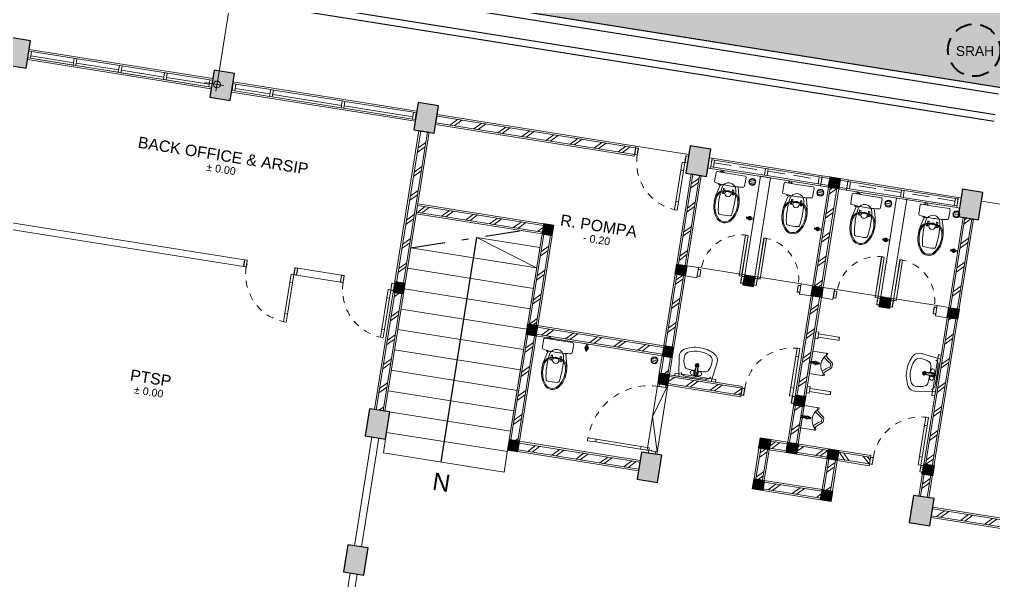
# Model space of a CAD drawing. Header units: millimetres. Extents: x -11 to 1625, y -267 to 195.
# Drawn here: x 839.99 to 854.13, y 140.83 to 148.98 of the extents above; entities that cross this region are included whole.
import ezdxf
from ezdxf.enums import TextEntityAlignment as Align

# ---------------------------------------------------------------- set-up
doc = ezdxf.new("R2010")
doc.units = ezdxf.units.MM
for name, pattern in [('DASHDOT', [1, 0.5, -0.25, 0, -0.25]), ('DASHED2', [0.375, 0.25, -0.125]), ('HIDDEN', [0.375, 0.25, -0.125])]:
    doc.linetypes.add(name, pattern=pattern)
for name, color, linetype, lineweight in [('1', 1, 'Continuous', 40), ('ars', 11, 'Continuous', 5), ('dinding', 5, 'Continuous', 15), ('KOLOM', 1, 'Continuous', 30), ('kus', 63, 'Continuous', 15), ('KUSEN', 30, 'Continuous', 15), ('lan', 7, 'Continuous', 15), ('not', 7, 'Continuous', 20), ('PARTISI', 190, 'Continuous', 9), ('POHON', 84, 'Continuous', 0), ('SANITAIR', 4, 'Continuous', 5), ('sol kol', 8, 'Continuous', 0), ('u', 6, 'Continuous', 20)]:
    doc.layers.add(name, color=color, linetype=linetype, lineweight=lineweight)
doc.styles.get("Standard").update_dxf_attribs({"font": 'ARIALUNI.TTF'})
doc.dimstyles.new('SK100', dxfattribs={"dimtxt": 0.25, "dimasz": 0.1, "dimexe": 0.1, "dimexo": 0, "dimgap": 0.15, "dimtad": 1, "dimdec": 0, "dimlfac": 100, "dimzin": 12, "dimdsep": 46, "dimtxsty": 'Standard', "dimblk": 'BULAT', "dimcen": 0.1, "dimclrd": 256, "dimclre": 256, "dimclrt": 256, "dimadec": 0, "dimazin": 3, "dimtfac": 1, "dimtdec": 0, "dimtofl": 0, "dimtmove": 0, "dimatfit": 3, "dimldrblk": 'BULAT', "dimfxl": 0, "dimtolj": 1, "dimtzin": 0, "dimlwd": -1, "dimlwe": -1, "dimarcsym": 0})
pattern_1 = [(45, (-0.5, 0), (-0.1767767, 0.1767767), []), (45, (-0.4375, 0), (-0.1767767, 0.1767767), [])]

# ---------------------------------------------------------------- blocks, each defined once
blk = doc.blocks.new('K1')
at = {"layer": 'KOLOM'}
blk.add_lwpolyline([(0.2, 0.15), (-0.2, 0.15), (-0.2, -0.15), (0.2, -0.15), (0.2, 0.15)], dxfattribs=at)
blk = doc.blocks.new('P 70')
at = {"linetype": 'HIDDEN', "ltscale": 0.3}
blk.add_lwpolyline([(-0.74, 0.1, -0.414214), (-0.04, 0.8, -1.303225)], format="xyb", dxfattribs=at)
for points in [[(-0.04, 0.8), (-0.08, 0.8), (-0.08, 0.68), (-0.04, 0.68)], [(-0.04, 0.68), (-0.08, 0.68), (-0.08, 0.22), (-0.04, 0.22)], [(-0.04, 0.1), (-0.08, 0.1), (-0.08, 0.22), (-0.04, 0.22)], [(-0.735, 0.06), (-0.74, 0.06), (-0.74, 0.061), (-0.74, 0.1), (-0.78, 0.1), (-0.78, 0), (-0.74, 0), (-0.74, 0.056), (-0.735, 0.058)], [(-0.742, 0.002), (-0.778, 0.002), (-0.778, 0.098), (-0.742, 0.098)], [(-0.045, 0.06), (-0.04, 0.06), (-0.04, 0.061), (-0.04, 0.1), (0, 0.1), (0, 0), (-0.04, 0), (-0.04, 0.056), (-0.045, 0.058)], [(-0.038, 0.002), (-0.002, 0.002), (-0.002, 0.098), (-0.038, 0.098)]]:
    blk.add_lwpolyline(points, close=True)
blk = doc.blocks.new('KP')
at = {"layer": 'KOLOM'}
blk.add_lwpolyline([(0.075, -0.075), (-0.075, -0.075), (-0.075, 0.075), (0.075, 0.075), (0.075, -0.075)], dxfattribs=at)
blk = doc.blocks.new('washtafel L237 a')
for p, q in [((-0.279, -0.289), (-0.238, 0)), ((-0.238, 0), (0, 0)), ((0.238, 0), (0, 0)), ((0.279, -0.289), (0.238, 0)), ((-0.148, -0.019), (0, -0.019)), ((0.148, -0.019), (0, -0.019)), ((0, -0.193), (-0.007, -0.193)), ((0, -0.202), (-0.007, -0.202)), ((0, -0.179), (-0.006, -0.179)), ((0, -0.179), (0.006, -0.179)), ((0, -0.193), (0.007, -0.193)), ((0, -0.202), (0.007, -0.202))]:
    blk.add_line(p, q)
for centre, radius in [((-0.011, -0.085), 0.00488), ((0, -0.043), 0.00695), ((0, -0.043), 0.00529), ((0.011, -0.085), 0.00488)]:
    blk.add_circle(centre, radius)
for centre, radius, start, end in [((-0.148, -0.093), 0.0742, 90.0661, 157.5039), ((-0.117, -0.191), 0.0678, 92.544, 154.459), ((0.012, -2.103), 1.984, 91.1939, 93.8059), ((-0.055, -0.085), 0.0285, 98.132, 275.8135), ((-0.002, -0.336), 0.286, 89.6669, 101.6651), ((-0.049, -0.147), 0.0337, 40.1188, 95.4553), ((0, -0.084), 0.0312, 89.6915, 225.3566), ((-0.528, -0.216), 0.513, 2.5647, 13.8912), ((0, -0.084), 0.0231, 89.5833, 212.8124), ((-0.04, -0.126), 0.0267, 4.6349, 46.9394), ((-0.045, -0.113), 0.03, 5.694, 32.8124), ((-0.623, -0.171), 0.611, 359.8012, 5.694), ((0.002, -0.336), 0.286, 78.3349, 90.3331), ((0, -0.084), 0.0312, 314.6434, 90.3085), ((0, -0.084), 0.0231, 327.1876, 90.4167), ((0.623, -0.171), 0.611, 174.306, 180.1988), ((0.04, -0.126), 0.0267, 133.0606, 175.3651), ((0.045, -0.113), 0.03, 147.1876, 174.306), ((0.528, -0.216), 0.513, 166.1088, 177.4353), ((0.049, -0.147), 0.0337, 84.5447, 139.8812), ((-0.012, -2.103), 1.984, 86.1941, 88.8061), ((0.055, -0.085), 0.0285, 264.1865, 81.868), ((0.117, -0.191), 0.0678, 25.541, 87.456), ((0.148, -0.093), 0.0742, 22.4961, 89.9339), ((0.068, -0.281), 0.273, 154.0541, 184.6243), ((0.001, -0.2), 0.0272, 129.5111, 54.4666), ((0.001, -0.2), 0.0234, 136.8784, 48.8129), ((-0.007, -0.184), 0.009, 183.4751, 270), ((-0.007, -0.193), 0.009, 182.5647, 270), ((-0.006, -0.173), 0.006, 179.8012, 270), ((0.001, -0.2), 0.0119, 184.4951, 2.4242), ((0.006, -0.173), 0.006, 270, 0.1988), ((0.007, -0.184), 0.009, 270, 356.5249), ((0.007, -0.193), 0.009, 270, 357.4353), ((-0.068, -0.281), 0.273, 355.3757, 25.9459), ((-0.17, -0.305), 0.11, 171.786, 240.1395), ((-0.003, -0.017), 0.443, 239.9631, 270.4171), ((-0.119, -0.294), 0.0858, 186.0548, 250.1625), ((-0.001, 0.003), 0.406, 248.7209, 270.1375), ((0.001, 0.003), 0.406, 269.8625, 291.2791), ((0.003, -0.017), 0.443, 269.5829, 300.0369), ((0.119, -0.294), 0.0858, 289.8375, 353.9452), ((0.17, -0.305), 0.11, 299.8605, 8.214)]:
    blk.add_arc(centre, radius, start, end)
blk = doc.blocks.new('URINOIR ATAS')
for p, q in [((-0.027, 0.31), (0, 0.31)), ((-0.02, 0.286), (0, 0.286)), ((0.027, 0.31), (0, 0.31)), ((0.02, 0.286), (0, 0.286)), ((-0.165, 0), (-0.165, 0.215)), ((-0.16, 0.22), (-0.147, 0.22)), ((-0.133, 0.201), (-0.16, 0.201)), ((-0.133, 0.201), (-0.143, 0.218)), ((0.133, 0.201), (0.143, 0.218)), ((0.133, 0.201), (0.16, 0.201)), ((0.16, 0.22), (0.147, 0.22)), ((0.165, 0), (0.165, 0.215)), ((-0.165, 0), (0, 0)), ((-0.009, 0.01), (-0.026, 0)), ((-0.013, -0.017), (-0.013, 0)), ((-0.012, 0.117), (0.011, 0.117)), ((-0.011, 0.107), (0.011, 0.107)), ((-0.011, 0.097), (0.011, 0.097)), ((-0.009, 0.112), (-0.009, 0.107)), ((-0.009, 0.01), (0.011, 0.01)), ((-0.007, 0.113), (0.008, 0.113)), ((-0.003, 0.117), (-0.003, 0.113)), ((0.165, 0), (0, 0)), ((0.003, 0.117), (0.003, 0.113)), ((0.009, 0.112), (0.009, 0.107)), ((0.011, 0.01), (0.026, 0)), ((0.013, 0), (0.013, -0.017)), ((0.013, -0.017), (-0.013, -0.017))]:
    blk.add_line(p, q)
for points in [[(-0.011, 0.107, 0.164804), (-0.012, 0.107, 0.105758), (-0.013, 0.106, 0.068984), (-0.014, 0.104, 0.055178), (-0.014, 0.102, 0.055178), (-0.014, 0.1, 0.068984), (-0.013, 0.099, 0.105758), (-0.012, 0.098, 0.164804), (-0.011, 0.097, 0.164804), (-0.01, 0.098, 0.105758), (-0.009, 0.099, 0.068984), (-0.009, 0.1, 0.055178), (-0.009, 0.102, 0.055178), (-0.009, 0.104, 0.068984), (-0.009, 0.106, 0.105758), (-0.01, 0.107, 0.164804)], [(0, 0.097, 0.070821), (0.003, 0.098, 0.082428), (0.005, 0.099, 0.106823), (0.007, 0.101, 0.13413), (0.007, 0.102, 0.13413), (0.007, 0.104, 0.106823), (0.005, 0.106, 0.082428), (0.003, 0.107, 0.070821), (0, 0.107, 0.070821), (-0.003, 0.107, 0.082428), (-0.005, 0.106, 0.106823), (-0.007, 0.104, 0.13413), (-0.007, 0.102, 0.13413), (-0.007, 0.101, 0.106823), (-0.005, 0.099, 0.082428), (-0.003, 0.098, 0.070821)], [(0.011, 0.107, 0.164804), (0.01, 0.107, 0.105758), (0.009, 0.106, 0.068984), (0.009, 0.104, 0.055178), (0.008, 0.102, 0.055178), (0.009, 0.1, 0.068984), (0.009, 0.099, 0.105758), (0.01, 0.098, 0.164804), (0.011, 0.097, 0.164804), (0.012, 0.098, 0.105758), (0.013, 0.099, 0.068984), (0.013, 0.1, 0.055178), (0.014, 0.102, 0.055178), (0.014, 0.104, 0.068984), (0.013, 0.106, 0.105758), (0.012, 0.107, 0.164804)]]:
    blk.add_lwpolyline(points, format="xyb", close=True)
blk.add_lwpolyline([(0.007, 0.061), (0.013, 0.072), (0.007, 0.082), (-0.006, 0.082), (-0.012, 0.072), (-0.006, 0.061)], close=True)
for centre, radius in [((0, 0.072), 0.025), ((0, 0.032), 0.0106), ((0, 0.032), 0.00723)]:
    blk.add_circle(centre, radius)
for centre, radius, start, end in [((-0.614, 0.718), 0.709, 314.7654, 324.2179), ((-0.477, 0.536), 0.518, 315.9836, 330.7336), ((-0.027, 0.295), 0.0148, 90, 144.2179), ((-0.02, 0.28), 0.00593, 90, 150.7336), ((0.02, 0.28), 0.00593, 29.2664, 90), ((0.477, 0.536), 0.518, 209.2664, 224.0164), ((0.027, 0.295), 0.0148, 35.7821, 90), ((0.614, 0.718), 0.709, 215.7821, 225.2346), ((-0.16, 0.215), 0.005, 90, 180), ((-0.16, 0.196), 0.005, 90, 180), ((-0.147, 0.215), 0.005, 30.5859, 90), ((-0.151, 0.256), 0.055, 287.3602, 311.4179), ((0.001, 0.332), 0.187, 224.1477, 269.6422), ((-0.001, 0.332), 0.187, 270.3578, 315.8523), ((0.151, 0.256), 0.055, 228.5821, 252.6398), ((0.147, 0.215), 0.005, 90, 149.4141), ((0.16, 0.215), 0.005, 0, 90), ((0.16, 0.196), 0.005, 0, 90), ((0.12, 0.057), 0.137, 181.3482, 199.9236), ((0, 0.106), 0.0162, 43.0169, 136.9831), ((-0.007, 0.112), 0.00119, 90, 180), ((0.008, 0.112), 0.00119, 0, 90), ((-0.19, 0.062), 0.208, 345.4703, 357.6692)]:
    blk.add_arc(centre, radius, start, end)
blk = doc.blocks.new('P 60')
at = {"linetype": 'HIDDEN', "ltscale": 0.3}
blk.add_lwpolyline([(-0.64, 0.1, -0.414214), (-0.04, 0.7, -1.303225)], format="xyb", dxfattribs=at)
for points in [[(-0.04, 0.7), (-0.04, 0.1), (-0.08, 0.1), (-0.08, 0.7)], [(-0.042, 0.698), (-0.042, 0.102), (-0.078, 0.102), (-0.078, 0.698)], [(-0.635, 0.06), (-0.64, 0.06), (-0.64, 0.061), (-0.64, 0.1), (-0.68, 0.1), (-0.68, 0), (-0.64, 0), (-0.64, 0.056), (-0.635, 0.058)], [(-0.642, 0.002), (-0.678, 0.002), (-0.678, 0.098), (-0.642, 0.098)], [(-0.045, 0.06), (-0.04, 0.06), (-0.04, 0.061), (-0.04, 0.1), (0, 0.1), (0, 0), (-0.04, 0), (-0.04, 0.056), (-0.045, 0.058)], [(-0.038, 0.002), (-0.002, 0.002), (-0.002, 0.098), (-0.038, 0.098)]]:
    blk.add_lwpolyline(points, close=True)
blk = doc.blocks.new('KRAN ATAS')
for p, q in [((-0.019, 0.001), (-0.019, 0)), ((-0.019, 0), (0, 0)), ((-0.018, 0.002), (0, 0.002)), ((-0.009, 0.006), (-0.009, 0.04)), ((0.018, 0.002), (0, 0.002)), ((0.019, 0), (0, 0)), ((0.009, 0.006), (0.009, 0.04)), ((0.019, 0.001), (0.019, 0))]:
    blk.add_line(p, q)
for centre, radius, start, end in [((-0.021, 0.06), 0.0057, 92.509, 270.0343), ((-0.02, 0.06), 0.0057, 105.45, 257.2407), ((0, 0.06), 0.0223, 89.786, 270.2141), ((-0.015, 0.075), 0.0057, 47.464, 224.6597), ((-0.015, 0.074), 0.0057, 60.3207, 212.5415), ((-0.014, 0.046), 0.0057, 154.4974, 295.7282), ((-0.015, 0.045), 0.0057, 142.579, 307.6346), ((-0.018, 0.001), 0.0005, 90, 180), ((0, 0.06), 0.0162, 89.7094, 270.2949), ((-0.013, 0.006), 0.004, 270, 0), ((-0.041, 0.09), 0.0331, 343.1048, 7.2203), ((0, 0.06), 0.0102, 89.532, 270.4679), ((0, 0.096), 0.00865, 90, 191.4881), ((0, 0.08), 0.0057, 89.095, 165.324), ((0, 0.079), 0.0057, 89.095, 152.5938), ((0, 0.041), 0.0057, 205.9652, 266.0615), ((0, 0.04), 0.0057, 191.86, 266.0615), ((0, 0.096), 0.00865, 348.5119, 90), ((0, 0.08), 0.0057, 14.676, 90.905), ((0, 0.079), 0.0057, 27.4062, 90.905), ((0, 0.06), 0.0223, 269.7859, 90.214), ((0, 0.06), 0.0162, 269.7051, 90.2906), ((0, 0.06), 0.0102, 269.5321, 90.468), ((0, 0.04), 0.0057, 273.9385, 348.14), ((0, 0.041), 0.0057, 273.9385, 334.0348), ((0.041, 0.09), 0.0331, 172.7797, 196.8952), ((0.013, 0.006), 0.004, 180, 270), ((0.015, 0.045), 0.0057, 232.3654, 37.421), ((0.015, 0.075), 0.0057, 315.3403, 132.536), ((0.015, 0.074), 0.0057, 327.4585, 119.6793), ((0.014, 0.046), 0.0057, 244.2718, 25.5026), ((0.018, 0.001), 0.0005, 0, 90), ((0.021, 0.06), 0.0057, 269.9657, 87.491), ((0.02, 0.06), 0.0057, 282.7593, 74.55)]:
    blk.add_arc(centre, radius, start, end)
blk = doc.blocks.new('CLOSET ATAS')
for p, q in [((0, 0.207), (0, 0)), ((0.014, 0.22), (0.148, 0.22)), ((0.171, 0.13), (0.294, 0.161)), ((0, -0.206), (0, 0)), ((0.228, 0.073), (0.228, 0.058)), ((0.231, 0.075), (0.273, 0.075)), ((0.231, 0.055), (0.256, 0.055)), ((0.256, 0.055), (0.259, 0.063)), ((0.256, 0.055), (0.256, 0)), ((0.256, -0.055), (0.256, 0)), ((0.259, 0.063), (0.273, 0.063)), ((0.266, 0.075), (0.266, 0.088)), ((0.266, 0.063), (0.266, 0)), ((0.266, -0.063), (0.266, 0)), ((0.273, 0.075), (0.273, 0.063)), ((0.282, 0.125), (0.282, 0.107)), ((0.285, 0.085), (0.285, 0.065)), ((0.296, 0.088), (0.288, 0.088)), ((0.296, 0.062), (0.288, 0.062)), ((0.299, 0.085), (0.299, 0.065)), ((-0.013, -0.124), (-0.031, -0.124)), ((-0.031, -0.124), (-0.031, -0.146)), ((-0.013, -0.107), (-0.013, -0.164)), ((0.171, -0.138), (0.185, -0.138)), ((0.173, -0.116), (0.185, -0.116)), ((0.173, -0.151), (0.173, -0.138)), ((0.184, -0.138), (0.184, -0.151)), ((0.188, -0.119), (0.188, -0.136)), ((0.188, -0.134), (0.294, -0.161)), ((0.228, -0.073), (0.228, -0.058)), ((0.231, -0.055), (0.256, -0.055)), ((0.231, -0.075), (0.273, -0.075)), ((0.256, -0.055), (0.259, -0.063)), ((0.259, -0.063), (0.273, -0.063)), ((0.266, -0.075), (0.266, -0.088)), ((0.273, -0.075), (0.273, -0.063)), ((0.282, -0.125), (0.282, -0.107)), ((0.285, -0.065), (0.285, -0.085)), ((0.296, -0.062), (0.288, -0.062)), ((0.296, -0.088), (0.288, -0.088)), ((0.299, -0.065), (0.299, -0.085)), ((-0.031, -0.146), (-0.013, -0.146)), ((0.014, -0.22), (0.148, -0.22)), ((0.175, -0.154), (0.182, -0.154))]:
    blk.add_line(p, q)
blk.add_circle((0.292, 0), 0.046)
for centre, radius, start, end in [((0.014, 0.207), 0.0135, 90, 180), ((0.148, 0.205), 0.015, 8.087, 90), ((-1.27, 0.004), 1.447, 359.8599, 8.087), ((0.429, -0.051), 0.215, 89.4826, 138.7405), ((0.429, -0.051), 0.231, 89.4826, 128.7411), ((0.431, -0.32), 0.5, 75.2789, 105.8515), ((0.431, -0.32), 0.484, 75.2789, 90), ((0.465, -0.141), 0.302, 48.5371, 73.1314), ((0.465, -0.141), 0.318, 48.5371, 73.1314), ((0.235, 0), 0.103, 95.4936, 264.5064), ((-1.27, -0.004), 1.447, 351.913, 0.1401), ((0.385, -0.951), 1.066, 79.0461, 98.6197), ((0.231, 0.073), 0.00271, 90, 180), ((0.231, 0.058), 0.00271, 180, 270), ((0.271, 0.088), 0.005, 138.7405, 180), ((0.287, 0.125), 0.005, 128.7411, 180), ((0.288, 0.085), 0.00307, 90, 180), ((0.288, 0.065), 0.00307, 180, 270), ((0.296, 0.085), 0.00307, 0, 90), ((0.296, 0.065), 0.00307, 270, 0), ((0.585, 0.076), 0.02, 7.8459, 81.6038), ((0.035, 0), 0.575, 352.1541, 7.8459), ((0.59, 0), 0.114, 0, 48.6581), ((0.59, 0), 0.114, 311.3419, 0), ((0.59, 0), 0.13, 0, 48.6581), ((0.59, 0), 0.13, 311.3419, 0), ((-0.016, -0.123), 0.0171, 24.4122, 79.3868), ((0.185, -0.119), 0.00271, 0, 90), ((0.185, -0.136), 0.00271, 270, 0), ((0.385, 0.948), 1.063, 261.358, 280.9763), ((0.231, -0.058), 0.00271, 90, 180), ((0.231, -0.073), 0.00271, 180, 270), ((0.271, -0.088), 0.005, 180, 221.2595), ((0.429, 0.051), 0.215, 221.2595, 270.5174), ((0.287, -0.125), 0.005, 180, 231.2589), ((0.429, 0.051), 0.231, 231.2589, 270.5174), ((0.288, -0.065), 0.00307, 90, 180), ((0.288, -0.085), 0.00307, 180, 270), ((0.296, -0.065), 0.00307, 0, 90), ((0.296, -0.085), 0.00307, 270, 0), ((0.465, 0.141), 0.302, 286.8686, 311.4629), ((0.465, 0.141), 0.318, 286.8686, 311.4629), ((0.585, -0.076), 0.02, 278.3962, 352.1541), ((-0.016, -0.147), 0.0171, 280.6132, 335.5878), ((0.014, -0.206), 0.0135, 180, 270), ((0.148, -0.205), 0.015, 270, 351.913), ((0.175, -0.151), 0.00271, 180, 270), ((0.182, -0.151), 0.00271, 270, 0), ((0.431, 0.32), 0.5, 254.1485, 284.7211), ((0.431, 0.32), 0.484, 270, 284.7211)]:
    blk.add_arc(centre, radius, start, end)
blk = doc.blocks.new('*X6')
at = {"color": 0}
for p, q in [((18.491, 19.193), (18.579, 19.193)), ((18.499, 19.218), (18.572, 19.218)), ((18.499, 19.168), (18.572, 19.168))]:
    blk.add_line(p, q, dxfattribs=at)
blk = doc.blocks.new('SFLOOR')
for radius in [0.05, 0.0442]:
    blk.add_circle((0, 0), radius)
blk.add_blockref('*X6', (-18.535, -19.193))
blk = doc.blocks.new('NOTASI RUANG')
at = {"layer": 'not'}
for height, p in [(0.26, (-0.011, 0.3)), (0.175, (-0.009, -0.017))]:
    blk.add_attdef('RUANG', text='', height=height, dxfattribs=at).set_placement(p, align=Align.MIDDLE_CENTER)
blk = doc.blocks.new('DENAH LANTAI DASAR')
at = {"layer": 'ars'}
h = blk.add_hatch(dxfattribs=at)
h.set_pattern_fill('TEMBOK', color=256, scale=0.25)
h.set_pattern_definition(pattern_1)
h.paths.add_polyline_path([(-1.85, 14.3), (1.07, 14.3), (1.07, 14.2), (-1.85, 14.2)])
h = blk.add_hatch(dxfattribs=at)
h.set_pattern_fill('TEMBOK', color=256, scale=0.25)
h.set_pattern_definition([(45, (3.22, 4.5), (-0.176777, 0.176777), []), (45, (3.2825, 4.5), (-0.176777, 0.176777), [])])
h.paths.add_polyline_path([(3.925, 14.3), (3.81, 14.3), (3.81, 14.2), (3.925, 14.2)])
h = blk.add_hatch(dxfattribs=at)
h.set_pattern_fill('TEMBOK', color=256, scale=0.25)
h.set_pattern_definition([(45, (3.525, 4.5), (-0.176777, 0.176777), []), (45, (3.5875, 4.5), (-0.176777, 0.176777), [])])
h.paths.add_polyline_path([(4.19, 14.3), (4.075, 14.3), (4.075, 14.2), (4.19, 14.2)])
h = blk.add_hatch(dxfattribs=at)
h.set_pattern_fill('TEMBOK', color=256, scale=0.25)
h.set_pattern_definition(pattern_1)
h.paths.add_polyline_path([(3.95, 14.175), (3.95, 10.425), (4.05, 10.425), (4.05, 14.175)])
h = blk.add_hatch(dxfattribs=at)
h.set_pattern_fill('TEMBOK', color=256, scale=0.25)
h.set_pattern_definition(pattern_1)
h.paths.add_polyline_path([(-1.95, 9.95), (-1.95, 14.05), (-2.05, 14.05), (-2.05, 9.95)])
h = blk.add_hatch(dxfattribs=at)
h.set_pattern_fill('TEMBOK', color=256, scale=0.25)
h.set_pattern_definition(pattern_1)
h.paths.add_polyline_path([(2.05, 11.525), (2.05, 14.05), (1.95, 14.05), (1.95, 11.525)])
h = blk.add_hatch(dxfattribs=at)
h.set_pattern_fill('TEMBOK', color=256, scale=0.25)
h.set_pattern_definition(pattern_1)
h.paths.add_polyline_path([(6.05, 9.95), (6.05, 14.05), (5.95, 14.05), (5.95, 9.95)])
h = blk.add_hatch(dxfattribs=at)
h.set_pattern_fill('TEMBOK', color=256, scale=0.25)
h.set_pattern_definition(pattern_1)
h.paths.add_polyline_path([(-1.925, 12.975), (-0.075, 12.975), (-0.075, 12.875), (-1.925, 12.875)])
h = blk.add_hatch(dxfattribs=at)
h.set_pattern_fill('TEMBOK', color=256, scale=0.25)
h.set_pattern_definition([(45, (-0.475, 0), (-0.1767767, 0.1767767), []), (45, (-0.4125, 0), (-0.1767767, 0.1767767), [])])
h.paths.add_polyline_path([(0.05, 9.825), (0.05, 12.85), (-0.05, 12.85), (-0.05, 9.825)])
h = blk.add_hatch(dxfattribs=at)
h.set_pattern_fill('TEMBOK', color=256, scale=0.25)
h.set_pattern_definition(pattern_1)
h.paths.add_polyline_path([(1.925, 11.5), (-0.025, 11.5), (-0.025, 11.4), (1.925, 11.4)])
h = blk.add_hatch(dxfattribs=at)
h.set_pattern_fill('TEMBOK', color=256, scale=0.25)
h.set_pattern_definition(pattern_1)
h.paths.add_polyline_path([(1.95, 11.375), (1.95, 11.12), (2.05, 11.12), (2.05, 11.375)])
h = blk.add_hatch(dxfattribs=at)
h.set_pattern_fill('TEMBOK', color=256, scale=0.25)
h.set_pattern_definition([(45, (-0.5, 1.295), (-0.1767767, 0.1767767), []), (45, (-0.4375, 1.295), (-0.1767767, 0.1767767), [])])
h.paths.add_polyline_path([(2.075, 11.095), (3.145, 11.095), (3.145, 10.995), (2.075, 10.995)])
h = blk.add_hatch(dxfattribs=at)
h.set_pattern_fill('TEMBOK', color=256, scale=0.25)
h.set_pattern_definition(pattern_1)
h.paths.add_polyline_path([(4.525, 10.4), (3.675, 10.4), (3.675, 10.3), (4.525, 10.3)])
h = blk.add_hatch(dxfattribs=at)
h.set_pattern_fill('TEMBOK', color=256, scale=0.25)
h.set_pattern_definition([(135, (11.025, 0.6), (0.1767767, 0.1767767), []), (135, (10.9625, 0.6), (0.1767767, 0.1767767), [])])
h.paths.add_polyline_path([(4.675, 10.4), (5.145, 10.4), (5.145, 10.3), (4.675, 10.3)])
h = blk.add_hatch(dxfattribs=at)
h.set_pattern_fill('TEMBOK', color=256, scale=0.25)
h.set_pattern_definition(pattern_1)
h.paths.add_polyline_path([(3.55, 10.275), (3.55, 9.825), (3.65, 9.825), (3.65, 10.275)])
h = blk.add_hatch(dxfattribs=at)
h.set_pattern_fill('TEMBOK', color=256, scale=0.25)
h.set_pattern_definition(pattern_1)
h.paths.add_polyline_path([(4.55, 10.275), (4.55, 9.825), (4.65, 9.825), (4.65, 10.275)])
h = blk.add_hatch(dxfattribs=at)
h.set_pattern_fill('TEMBOK', color=256, scale=0.25)
h.set_pattern_definition(pattern_1)
h.paths.add_polyline_path([(1.85, 9.8), (0.075, 9.8), (0.075, 9.7), (1.85, 9.7)])
h = blk.add_hatch(dxfattribs=at)
h.set_pattern_fill('TEMBOK', color=256, scale=0.25)
h.set_pattern_definition(pattern_1)
h.paths.add_polyline_path([(4.525, 9.8), (3.675, 9.8), (3.675, 9.7), (4.525, 9.7)])
h = blk.add_hatch(dxfattribs=at)
h.set_pattern_fill('TEMBOK', color=256, scale=0.25)
h.set_pattern_definition(pattern_1)
h.paths.add_polyline_path([(8.85, 9.7), (6.15, 9.7), (6.15, 9.8), (8.85, 9.8)])
at = {"layer": 'sol kol'}
for points in [[(-8.15, 14.45), (-8.15, 14.05), (-7.85, 14.05), (-7.85, 14.45)], [(-5.15, 14.45), (-5.15, 14.05), (-4.85, 14.05), (-4.85, 14.45)], [(-2.15, 14.45), (-2.15, 14.05), (-1.85, 14.05), (-1.85, 14.45)], [(1.85, 14.45), (1.85, 14.05), (2.15, 14.05), (2.15, 14.45)], [(5.85, 14.45), (5.85, 14.05), (6.15, 14.05), (6.15, 14.45)], [(3.925, 14.325), (4.075, 14.325), (4.075, 14.175), (3.925, 14.175)], [(0.075, 13), (-0.075, 13), (-0.075, 12.85), (0.075, 12.85)], [(1.925, 12.725), (2.075, 12.725), (2.075, 12.575), (1.925, 12.575)], [(2.925, 12.725), (3.075, 12.725), (3.075, 12.575), (2.925, 12.575)], [(3.925, 12.725), (4.075, 12.725), (4.075, 12.575), (3.925, 12.575)], [(4.925, 12.725), (5.075, 12.725), (5.075, 12.575), (4.925, 12.575)], [(5.925, 12.725), (6.075, 12.725), (6.075, 12.575), (5.925, 12.575)], [(-1.925, 11.825), (-2.075, 11.825), (-2.075, 11.675), (-1.925, 11.675)], [(0.075, 11.525), (-0.075, 11.525), (-0.075, 11.375), (0.075, 11.375)], [(2.075, 11.525), (1.925, 11.525), (1.925, 11.375), (2.075, 11.375)], [(2.075, 11.12), (1.925, 11.12), (1.925, 10.97), (2.075, 10.97)], [(3.925, 11.12), (4.075, 11.12), (4.075, 10.97), (3.925, 10.97)], [(3.525, 10.425), (3.675, 10.425), (3.675, 10.275), (3.525, 10.275)], [(3.925, 10.425), (4.075, 10.425), (4.075, 10.275), (3.925, 10.275)], [(4.525, 10.425), (4.675, 10.425), (4.675, 10.275), (4.525, 10.275)], [(5.925, 10.425), (6.075, 10.425), (6.075, 10.275), (5.925, 10.275)], [(-2.15, 9.95), (-2.15, 9.55), (-1.85, 9.55), (-1.85, 9.95)], [(1.85, 9.95), (1.85, 9.55), (2.15, 9.55), (2.15, 9.95)], [(5.85, 9.95), (5.85, 9.55), (6.15, 9.55), (6.15, 9.95)], [(0.075, 9.825), (-0.075, 9.825), (-0.075, 9.675), (0.075, 9.675)], [(3.525, 9.825), (3.675, 9.825), (3.675, 9.675), (3.525, 9.675)], [(4.525, 9.825), (4.675, 9.825), (4.675, 9.675), (4.525, 9.675)], [(-2.15, 7.95), (-2.15, 7.55), (-1.85, 7.55), (-1.85, 7.95)]]:
    blk.add_hatch(color=256, dxfattribs=at).paths.add_polyline_path(points)
for p, q in [((-12.75, 16), (13.75, 16)), ((-3.65, 15.9), (6.15, 15.9)), ((-3.65, 15.6), (6.15, 15.6)), ((-12.25, 15.5), (6.15, 15.5)), ((-1, 9.35), (-1, 12.65))]:
    blk.add_line(p, q)
at = {"linetype": 'DASHDOT'}
blk.add_line((-1.925, 12.35), (-0.383, 12.85), dxfattribs=at)
at = {"layer": 'ars'}
for points in [[(-1.85, 14.3), (1.07, 14.3), (1.07, 14.2), (-1.85, 14.2)], [(3.925, 14.3), (3.81, 14.3), (3.81, 14.2), (3.925, 14.2)], [(4.19, 14.3), (4.075, 14.3), (4.075, 14.2), (4.19, 14.2)], [(3.95, 14.175), (3.95, 10.425), (4.05, 10.425), (4.05, 14.175)], [(-1.95, 9.95), (-1.95, 14.05), (-2.05, 14.05), (-2.05, 9.95)], [(2.05, 11.525), (2.05, 14.05), (1.95, 14.05), (1.95, 11.525)], [(6.05, 9.95), (6.05, 14.05), (5.95, 14.05), (5.95, 9.95)], [(-1.925, 12.975), (-0.075, 12.975), (-0.075, 12.875), (-1.925, 12.875)], [(0.05, 9.825), (0.05, 12.85), (-0.05, 12.85), (-0.05, 9.825)], [(4.118, 11.975), (4.118, 12.075), (4.075, 12.075), (4.075, 11.975)], [(1.925, 11.5), (-0.025, 11.5), (-0.025, 11.4), (1.925, 11.4)], [(1.95, 11.375), (1.95, 11.12), (2.05, 11.12), (2.05, 11.375)], [(4.118, 11.175), (4.118, 11.275), (4.075, 11.275), (4.075, 11.175)], [(2.075, 11.095), (3.145, 11.095), (3.145, 10.995), (2.075, 10.995)], [(4.525, 10.4), (3.675, 10.4), (3.675, 10.3), (4.525, 10.3)], [(4.675, 10.4), (5.145, 10.4), (5.145, 10.3), (4.675, 10.3)], [(3.55, 10.275), (3.55, 9.825), (3.65, 9.825), (3.65, 10.275)], [(4.55, 10.275), (4.55, 9.825), (4.65, 9.825), (4.65, 10.275)], [(1.85, 9.8), (0.075, 9.8), (0.075, 9.7), (1.85, 9.7)], [(4.525, 9.8), (3.675, 9.8), (3.675, 9.7), (4.525, 9.7)], [(8.85, 9.7), (6.15, 9.7), (6.15, 9.8), (8.85, 9.8)]]:
    blk.add_lwpolyline(points, close=True, dxfattribs=at)
at = {"layer": 'dinding'}
for points in [[(-1.85, 14.325), (1.07, 14.325), (1.07, 14.175), (-1.85, 14.175)], [(2.15, 14.325), (2.19, 14.325), (2.19, 14.175), (2.15, 14.175)], [(3.81, 14.325), (3.925, 14.325), (3.925, 14.175), (3.81, 14.175)], [(4.19, 14.325), (4.075, 14.325), (4.075, 14.175), (4.19, 14.175)], [(5.85, 14.325), (5.81, 14.325), (5.81, 14.175), (5.85, 14.175)], [(2.925, 14.175), (2.925, 12.725), (3.075, 12.725), (3.075, 14.175)], [(3.925, 14.175), (3.925, 10.425), (4.075, 10.425), (4.075, 14.175)], [(4.925, 14.175), (4.925, 12.725), (5.075, 12.725), (5.075, 14.175)], [(-1.925, 9.95), (-1.925, 14.05), (-2.075, 14.05), (-2.075, 9.95)], [(2.075, 11.525), (2.075, 14.05), (1.925, 14.05), (1.925, 11.525)], [(6.075, 9.95), (6.075, 14.05), (5.925, 14.05), (5.925, 9.95)], [(-1.925, 13), (-0.075, 13), (-0.075, 12.85), (-1.925, 12.85)], [(0.075, 9.825), (0.075, 12.85), (-0.075, 12.85), (-0.075, 9.825)], [(2.245, 12.725), (2.075, 12.725), (2.075, 12.575), (2.245, 12.575)], [(3.925, 12.725), (3.755, 12.725), (3.755, 12.575), (3.925, 12.575)], [(4.245, 12.725), (4.075, 12.725), (4.075, 12.575), (4.245, 12.575)], [(5.925, 12.725), (5.755, 12.725), (5.755, 12.575), (5.925, 12.575)], [(1.925, 11.525), (-0.025, 11.525), (-0.025, 11.375), (1.925, 11.375)], [(2.075, 11.12), (1.925, 11.12), (1.925, 11.375), (2.075, 11.375)], [(2.075, 11.12), (3.145, 11.12), (3.145, 10.97), (2.075, 10.97)], [(4.525, 10.425), (3.675, 10.425), (3.675, 10.275), (4.525, 10.275)], [(4.675, 10.425), (5.145, 10.425), (5.145, 10.275), (4.675, 10.275)], [(3.525, 10.275), (3.525, 9.825), (3.675, 9.825), (3.675, 10.275)], [(4.525, 10.275), (4.525, 9.825), (4.675, 9.825), (4.675, 10.275)], [(1.85, 9.825), (0.075, 9.825), (0.075, 9.675), (1.85, 9.675)], [(4.525, 9.825), (3.675, 9.825), (3.675, 9.675), (4.525, 9.675)], [(8.85, 9.675), (6.15, 9.675), (6.15, 9.825), (8.85, 9.825)]]:
    blk.add_lwpolyline(points, close=True, dxfattribs=at)
at = {"layer": 'kus'}
for p, q in [((-4.805, 14.3), (-4.295, 14.3)), ((-4.255, 14.3), (-3.245, 14.3)), ((-3.205, 14.3), (-2.195, 14.3)), ((2.23, 14.3), (2.98, 14.3)), ((3.02, 14.3), (3.77, 14.3)), ((4.98, 14.3), (4.23, 14.3)), ((5.77, 14.3), (5.02, 14.3)), ((-4.805, 14.235), (-4.295, 14.235)), ((-4.805, 14.2), (-4.295, 14.2)), ((-4.255, 14.235), (-3.245, 14.235)), ((-4.255, 14.2), (-3.245, 14.2)), ((-3.205, 14.235), (-2.195, 14.235)), ((-3.205, 14.2), (-2.195, 14.2)), ((2.23, 14.2), (2.98, 14.2)), ((3.02, 14.2), (3.77, 14.2)), ((4.98, 14.2), (4.23, 14.2)), ((5.77, 14.2), (5.02, 14.2))]:
    blk.add_line(p, q, dxfattribs=at)
at = {"layer": 'kus', "linetype": 'HIDDEN'}
for p, q in [((2.23, 14.265), (2.98, 14.265)), ((3.02, 14.265), (3.77, 14.265)), ((4.98, 14.265), (4.23, 14.265)), ((5.77, 14.265), (5.02, 14.265))]:
    blk.add_line(p, q, dxfattribs=at)
at = {"layer": 'kus'}
for points in [[(-7.81, 14.2), (-7.85, 14.2), (-7.85, 14.3), (-7.81, 14.3)], [(-7.81, 14.3), (-5.19, 14.3), (-5.19, 14.2), (-7.81, 14.2)], [(-7.145, 14.2), (-7.185, 14.2), (-7.185, 14.3), (-7.145, 14.3)], [(-6.48, 14.2), (-6.52, 14.2), (-6.52, 14.3), (-6.48, 14.3)], [(-5.815, 14.2), (-5.855, 14.2), (-5.855, 14.3), (-5.815, 14.3)], [(-5.15, 14.2), (-5.19, 14.2), (-5.19, 14.3), (-5.15, 14.3)], [(-4.845, 14.2), (-4.805, 14.2), (-4.805, 14.3), (-4.845, 14.3)], [(-4.295, 14.2), (-4.255, 14.2), (-4.255, 14.3), (-4.295, 14.3)], [(-3.245, 14.2), (-3.205, 14.2), (-3.205, 14.3), (-3.245, 14.3)], [(-2.195, 14.2), (-2.155, 14.2), (-2.155, 14.3), (-2.195, 14.3)], [(2.19, 14.3), (2.23, 14.3), (2.23, 14.2), (2.19, 14.2)], [(2.98, 14.3), (3.02, 14.3), (3.02, 14.2), (2.98, 14.2)], [(3.77, 14.3), (3.81, 14.3), (3.81, 14.2), (3.77, 14.2)], [(4.23, 14.3), (4.19, 14.3), (4.19, 14.2), (4.23, 14.2)], [(5.02, 14.3), (4.98, 14.3), (4.98, 14.2), (5.02, 14.2)], [(5.81, 14.3), (5.77, 14.3), (5.77, 14.2), (5.81, 14.2)], [(-7.185, 14.235), (-7.81, 14.235), (-7.81, 14.2), (-7.185, 14.2)], [(-6.52, 14.235), (-7.145, 14.235), (-7.145, 14.2), (-6.52, 14.2)], [(-5.855, 14.235), (-6.48, 14.235), (-6.48, 14.2), (-5.855, 14.2)], [(-5.815, 14.235), (-5.19, 14.235), (-5.19, 14.2), (-5.815, 14.2)]]:
    blk.add_lwpolyline(points, close=True, dxfattribs=at)
at = {"layer": 'KUSEN', "linetype": 'HIDDEN', "ltscale": 0.3}
blk.add_lwpolyline([(1.95, 10.93, 0.414214), (1.05, 10.03, 1.303225)], format="xyb", dxfattribs=at)
at = {"layer": 'KUSEN'}
for points in [[(1.99, 10.925), (1.99, 10.93), (1.989, 10.93), (1.95, 10.93), (1.95, 10.97), (2.05, 10.97), (2.05, 10.93), (1.994, 10.93), (1.992, 10.925)], [(2.048, 10.932), (2.048, 10.968), (1.952, 10.968), (1.952, 10.932)], [(1.05, 9.99), (1.05, 10.03), (1.17, 10.03), (1.17, 9.99)], [(1.17, 9.99), (1.17, 10.03), (1.83, 10.03), (1.83, 9.99)], [(1.95, 9.99), (1.95, 10.03), (1.83, 10.03), (1.83, 9.99)], [(1.99, 9.995), (1.99, 9.99), (1.989, 9.99), (1.95, 9.99), (1.95, 9.95), (2.05, 9.95), (2.05, 9.99), (1.994, 9.99), (1.992, 9.995)], [(2.048, 9.988), (2.048, 9.952), (1.952, 9.952), (1.952, 9.988)]]:
    blk.add_lwpolyline(points, close=True, dxfattribs=at)
at = {"layer": 'lan'}
for p, q in [((6.15, 14.325), (8.85, 14.325)), ((-0.075, 12.35), (-1, 12.65)), ((2.245, 12.725), (2.925, 12.725)), ((3.075, 12.725), (3.755, 12.725)), ((4.245, 12.725), (4.925, 12.725)), ((5.075, 12.725), (5.755, 12.725)), ((1.925, 10.97), (1.925, 9.99)), ((2.075, 10.97), (1.925, 10.48)), ((2.075, 9.95), (2.075, 10.97)), ((1.925, 10.48), (2.075, 9.99)), ((1.925, 9.99), (2.075, 9.99)), ((-0.075, 9.65), (-1.85, 9.65)), ((-0.075, 9.675), (-0.075, 9.35)), ((-1.85, 9.55), (-1.85, 9.35)), ((-0.075, 9.35), (-1.85, 9.35))]:
    blk.add_line(p, q, dxfattribs=at)
for points in [[(-7.85, 14.325), (-5.15, 14.325), (-5.15, 14.175), (-7.85, 14.175)], [(-2.15, 14.325), (-4.85, 14.325), (-4.85, 14.175), (-2.15, 14.175)], [(2.19, 14.325), (3.81, 14.325), (3.81, 14.175), (2.19, 14.175)], [(5.81, 14.325), (4.19, 14.325), (4.19, 14.175), (5.81, 14.175)]]:
    blk.add_lwpolyline(points, close=True, dxfattribs=at)
for points in [[(1.07, 14.325), (1.85, 14.325)], [(-0.075, 10.03), (-0.075, 12.85)], [(-0.075, 12.65), (-1, 12.65)], [(-0.075, 12.35), (-1.925, 12.35)], [(-0.075, 12.05), (-1.925, 12.05)], [(-0.075, 11.75), (-1.925, 11.75)], [(-0.075, 11.45), (-1.925, 11.45)], [(-0.075, 11.15), (-1.925, 11.15)], [(-0.075, 10.85), (-1.925, 10.85)], [(-0.075, 10.55), (-1.925, 10.55)], [(-0.075, 10.25), (-1.925, 10.25)], [(-0.075, 9.95), (-1.925, 9.95)]]:
    blk.add_lwpolyline(points, dxfattribs=at)
at = {"layer": 'PARTISI'}
for points in [[(-8.05, 9.95), (-8.05, 11.702), (-10.925, 11.702), (-10.925, 11.8), (-7.95, 11.8), (-4.28, 11.8), (-4.28, 11.7), (-7.95, 11.7), (-7.95, 9.95)], [(-3.5, 11.8), (-2.855, 11.8), (-2.855, 11.7), (-3.5, 11.7)], [(-2.05, 7.95), (-1.95, 7.95), (-1.95, 9.55), (-2.05, 9.55)], [(-2.05, 6.85), (-1.95, 6.85), (-1.95, 7.55), (-2.05, 7.55)]]:
    blk.add_lwpolyline(points, close=True, dxfattribs=at)
at = {"layer": 'SANITAIR'}
for points in [[(4.425, 12.04, 0.387977), (4.416, 12.048), (4.118, 12.048), (4.118, 12.002), (4.416, 12.002, 0.387977), (4.425, 12.01, 0.036942)], [(4.425, 11.24, 0.387977), (4.416, 11.248), (4.118, 11.248), (4.118, 11.202), (4.416, 11.202, 0.387977), (4.425, 11.21, 0.036942)]]:
    blk.add_lwpolyline(points, format="xyb", close=True, dxfattribs=at)
for points in [[(5.925, 12.025), (5.885, 12.025), (5.885, 11.425), (5.925, 11.425)], [(2.15, 11.12), (2.15, 11.16), (2.75, 11.16), (2.75, 11.12)]]:
    blk.add_lwpolyline(points, close=True, dxfattribs=at)
ref = blk.add_blockref('NOTASI RUANG', (-4.818, 13.057), dxfattribs=dict(xscale=0.6323962268195373, yscale=0.6323962268195373, zscale=0.6323962268195373))
ref.add_attrib('RUANG', '%%P 0.00', dxfattribs={"layer": 'not', "height": 0.1108}).set_placement((-4.824, 13.046), align=Align.MIDDLE_CENTER)
ref.add_attrib('RUANG', 'BACK OFFICE & ARSIP', dxfattribs={"layer": 'not', "height": 0.16432}).set_placement((-4.825, 13.246), align=Align.MIDDLE_CENTER)
ref = blk.add_blockref('NOTASI RUANG', (0.726, 12.905), dxfattribs=dict(xscale=0.6323962268195373, yscale=0.6323962268195373, zscale=0.6323962268195373))
ref.add_attrib('RUANG', '- 0.20', dxfattribs={"layer": 'not', "height": 0.1108}).set_placement((0.721, 12.894), align=Align.MIDDLE_CENTER)
ref.add_attrib('RUANG', 'R. POMPA', dxfattribs={"layer": 'not', "height": 0.1643}).set_placement((0.719, 13.095), align=Align.MIDDLE_CENTER)
ref = blk.add_blockref('NOTASI RUANG', (-5.348, 9.7), dxfattribs=dict(xscale=0.6323962268195373, yscale=0.6323962268195373, zscale=0.6323962268195373))
ref.add_attrib('RUANG', '%%P 0.00', dxfattribs={"layer": 'not', "height": 0.1108}).set_placement((-5.353, 9.689), align=Align.MIDDLE_CENTER)
ref.add_attrib('RUANG', 'PTSP', dxfattribs={"layer": 'not', "height": 0.1643}).set_placement((-5.355, 9.89), align=Align.MIDDLE_CENTER)
at = {"layer": 'KOLOM'}
for name, p, rotation in [('K1', (-8, 14.25), 90), ('K1', (-5, 14.25), 90), ('K1', (-2, 14.25), 90), ('K1', (2, 14.25), 90), ('K1', (6, 14.25), 90), ('KP', (4, 14.25), 180), ('KP', (2, 12.65), 180), ('KP', (3, 12.65), 180), ('KP', (4, 12.65), 180), ('KP', (5, 12.65), 180), ('KP', (6, 12.65), 180), ('KP', (4, 11.045), 180), ('KP', (3.6, 10.35), 180), ('KP', (4, 10.35), 180), ('KP', (4.6, 10.35), 180), ('KP', (6, 10.35), 180), ('K1', (-2, 9.75), 90), ('K1', (2, 9.75), 90), ('K1', (6, 9.75), 90), ('KP', (3.6, 9.75), 180), ('KP', (4.6, 9.75), 180), ('K1', (-2, 7.75), 90)]:
    blk.add_blockref(name, p, dxfattribs=dict(at, rotation=rotation))
at = {"layer": 'KOLOM', "xscale": -1, "rotation": 180}
for p in [(0, 12.925), (-2, 11.75), (0, 11.45), (2, 11.45), (2, 11.045), (0, 9.75)]:
    blk.add_blockref('KP', p, dxfattribs=at)
at = {"layer": 'KUSEN', "xscale": -1, "rotation": 180}
for p in [(1.85, 14.3), (-3.5, 11.8), (-2.075, 11.8)]:
    blk.add_blockref('P 70', p, dxfattribs=at)
at = {"layer": 'KUSEN'}
for name, p in [('P 60', (2.925, 12.6)), ('P 60', (4.925, 12.6)), ('P 70', (3.925, 10.995)), ('P 70', (5.925, 10.3))]:
    blk.add_blockref(name, p, dxfattribs=at)
at = {"layer": 'KUSEN', "xscale": -1}
for p in [(3.075, 12.6), (5.075, 12.6)]:
    blk.add_blockref('P 60', p, dxfattribs=at)
at = {"layer": 'SANITAIR'}
for name, p, rotation in [('CLOSET ATAS', (2.5, 14.144), 270), ('CLOSET ATAS', (3.5, 14.144), 270), ('CLOSET ATAS', (4.5, 14.144), 270), ('CLOSET ATAS', (5.5, 14.144), 270), ('washtafel L237 a', (2.45, 11.12), 180), ('CLOSET ATAS', (0.41, 11.362), 270)]:
    blk.add_blockref(name, p, dxfattribs=dict(at, rotation=rotation))
for p in [(2.822, 14.076), (3.822, 14.076), (4.822, 14.076), (5.822, 14.076), (1.826, 11.295)]:
    blk.add_blockref('SFLOOR', p, dxfattribs=at)
at = {"layer": 'SANITAIR', "xscale": -1}
for name, p, rotation in [('KRAN ATAS', (2.925, 13.55), 90), ('KRAN ATAS', (3.925, 13.55), 90), ('KRAN ATAS', (4.925, 13.55), 90), ('KRAN ATAS', (5.925, 13.55), 90), ('washtafel L237 a', (5.925, 11.725), 270), ('URINOIR ATAS', (4.075, 11.625), 270), ('KRAN ATAS', (0.825, 11.375), 180), ('URINOIR ATAS', (4.075, 10.825), 270)]:
    blk.add_blockref(name, p, dxfattribs=dict(at, rotation=rotation))
at = {"layer": 'not', "insert": (-1.121, 9.185), "char_height": 0.25, "attachment_point": 1}
blk.add_mtext_dynamic_manual_height_columns('\\pi0.045177;N', width=0.28698, gutter_width=12.5, heights=[0], dxfattribs=at)
blk = doc.blocks.new('BULAT')
for p, q in [((-1, 0), (1, 0)), ((0, -1), (0, 1))]:
    blk.add_line(p, q)
blk.add_circle((0, 0), 0.5)
blk = doc.blocks.new('*D3276')
at = {"layer": 'Defpoints', "color": 0}
for p in [(843.139, 153.556), (842.274, 148.124), (842.854, 148.032)]:
    blk.add_point(p, dxfattribs=at)
at = {"layer": 'u'}
for p, q in [((843.541, 153.492), (843.818, 153.447)), ((843.703, 153.364), (842.869, 148.13)), ((842.676, 148.06), (842.952, 148.016))]:
    blk.add_line(p, q, dxfattribs=at)
at = {"layer": 'u', "xscale": 0.1, "yscale": 0.1, "zscale": 0.1}
for p, rotation in [((843.719, 153.463), 80.94625079324592), ((842.854, 148.032), 260.946250793246)]:
    blk.add_blockref('BULAT', p, dxfattribs=dict(at, rotation=rotation))
at = {"layer": 'u', "insert": (843.012, 150.791), "char_height": 0.25, "attachment_point": 5, "rotation": 80.9463}
blk.add_mtext('\\A1;550', dxfattribs=at)

msp = doc.modelspace()

# ---------------------------------------------------------------- hatches: boundary and pattern name
at = {"layer": 'POHON'}
h = msp.add_hatch(dxfattribs=at)
h.set_pattern_fill('GRASS', color=91, scale=0.01, style=0)
h.set_pattern_definition([(90, (830.56058, 121.97873), (-0.179605, 0.179605), [0.047625, -0.311585]), (45, (830.56058, 121.97873), (-0.1796051, 0.1796051), [0.047625, -0.206375]), (135, (830.56058, 121.97873), (-0.1796051, -0.1796051), [0.047625, -0.206375])])
h.paths.add_polyline_path([(859.4539927, 132.566746), (865.516606, 131.4097668), (863.7474035, 122.1390804), (863.9479172, 122.1159027), (863.9393052, 122.0413988), (864.481494, 121.9787264), (864.4906589, 122.058013), (864.6604608, 122.0383854), (869.7256941, 148.9558385), (869.5713946, 148.985666), (869.5841779, 149.051795), (866.7958731, 149.5029168), (866.7838945, 149.4288796), (866.4877455, 149.4767937), (866.4997241, 149.550831), (863.834383, 149.9820584), (863.8224045, 149.9080211), (863.5262555, 149.9559353), (863.538234, 150.0299725), (860.8728929, 150.4611999), (860.8609144, 150.3871626), (860.5647654, 150.4350768), (860.5767439, 150.5091141), (857.9114029, 150.9403414), (857.8994243, 150.8663042), (857.6032753, 150.9142184), (857.6152539, 150.9882556), (854.9499128, 151.419483), (854.9379343, 151.3454457), (854.6417853, 151.3933599), (854.6537638, 151.4673971), (851.9884228, 151.8986245), (851.9764442, 151.8245873), (851.6802952, 151.8725014), (851.6922738, 151.9465387), (849.0269327, 152.3777661), (849.0149542, 152.3037288), (848.7188052, 152.351643), (848.7307837, 152.4256802), (846.0654426, 152.8569076), (846.0534641, 152.7828704), (845.7573151, 152.8307845), (845.7692936, 152.9048218), (843.1039526, 153.3360492), (843.091974, 153.2620119), (842.795825, 153.3099261), (842.8078036, 153.3839633), (840.1424625, 153.8151907), (840.130484, 153.7411535), (839.834335, 153.7890676), (839.8463135, 153.8631049), (837.1809725, 154.2943323), (837.1689939, 154.220295), (836.8728449, 154.2682092), (836.8848235, 154.3422464), (834.9416153, 154.6566394), (834.9292149, 154.5799949), (834.7842084, 154.6034556), (830.5605759, 125.9723104), (830.7142657, 125.9545651), (830.7059805, 125.8828891), (831.2542332, 125.8195157), (831.2628452, 125.8940196), (831.4615224, 125.8710542), (833.1807655, 136.6609963), (833.2699922, 136.6479485), (835.5517259, 150.9672953), (861.7215665, 146.7972302)])
h.paths.add_polyline_path([(847.1620951, 151.6487669), (846.8473732, 149.6736846), (849.8099967, 149.2016018), (850.1247186, 151.1766841)], flags=16)
h.paths.add_polyline_path([(855.0624244, 150.3898793), (854.7477025, 148.414797), (857.7103259, 147.9427142), (858.0250478, 149.9177965)], flags=16)
h.paths.add_polyline_path([(859.7371041, 134.3244493), (859.4581821, 132.5740344), (862.4208056, 132.1019516), (862.7007761, 133.8589468)], flags=16)

# ---------------------------------------------------------------- linework, layer by layer
at = {"layer": '1', "linetype": 'DASHED2', "lineweight": 40}
msp.add_circle((853.8461219, 148.5300335), 0.3795935, dxfattribs=at)
at = {"layer": 'u'}
msp.add_lwpolyline([(833.2699922, 136.6479485), (835.5517259, 150.9672953), (861.7215665, 146.7972302), (859.4539927, 132.566746)], dxfattribs=at)

# ---------------------------------------------------------------- block references
at = {"rotation": 350.9462507932595}
msp.add_blockref('DENAH LANTAI DASAR', (845.6251005, 133.1602847), dxfattribs=at)

# ---------------------------------------------------------------- texts
at = {"lineweight": 9, "insert": (853.5817802, 148.5890337), "char_height": 0.14234758, "attachment_point": 1}
msp.add_mtext_dynamic_manual_height_columns('SRAH', width=0.701531431, gutter_width=12.5, heights=[0], dxfattribs=at)

# ---------------------------------------------------------------- dimensions: what is measured, and where the dimension line sits
at = {"layer": 'u'}
dim = msp.add_aligned_dim(p1=(843.1393858, 153.5555405), p2=(842.2739006, 148.1240641), distance=0.586957, dimstyle='SK100', override={"dimfxlon": 1, "dimarcsym": 1}, dxfattribs=at)
dim.commit()
dim.dimension.update_dxf_attribs({"geometry": '*D3276', "text_midpoint": (843.0120191, 150.7911418)})

doc.saveas('drawing.dxf')
